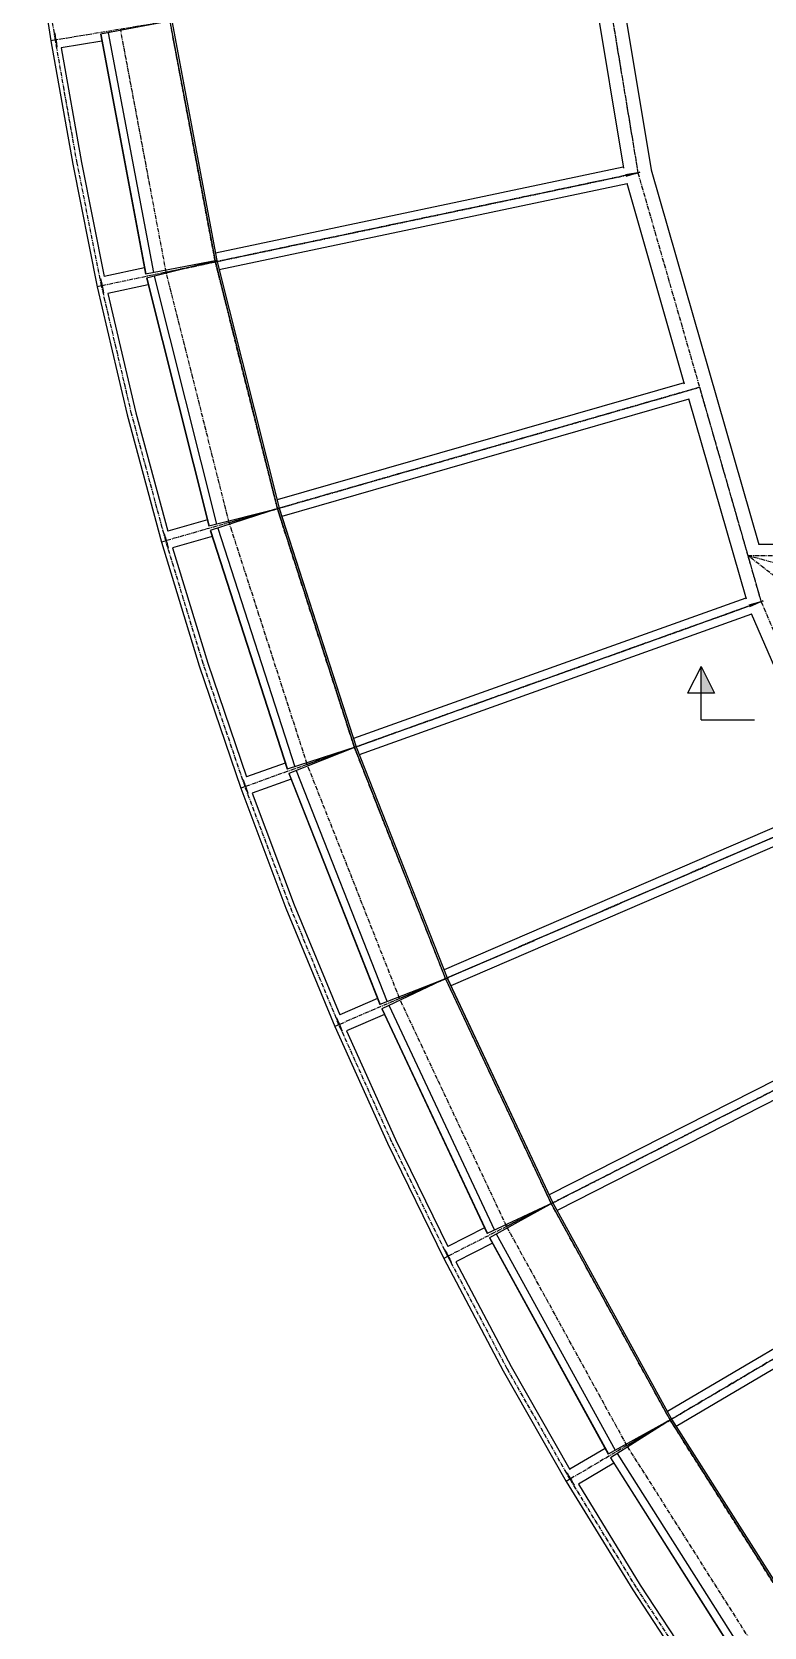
# Model space of a CAD drawing. Header units: millimetres. Extents: x 5143 to 30813, y 232 to 21408.
# Drawn here: x 5368 to 6737, y 3986 to 6969 of the extents above; entities that cross this region are included whole.
import ezdxf

# ---------------------------------------------------------------- set-up
doc = ezdxf.new("R2010")
doc.units = ezdxf.units.MM
doc.header["$LTSCALE"] = 0.25
doc.linetypes.add('CENTER', pattern=[50.8, 31.75, -6.35, 6.35, -6.35])
doc.linetypes.add('XKITLINE00', pattern=[0])

msp = doc.modelspace()

# ---------------------------------------------------------------- linework, layer by layer
at = {"color": 8, "linetype": 'CENTER'}
for p, q in [((6363.3, 7540.3), (6501.3, 6705.8)), ((6363.3, 7540.3), (6501.3, 6705.8)), ((5411.9, 6954.1), (5376.3, 7185.2)), ((6432.3, 7123.1), (5411.9, 6954.1)), ((6432.3, 7123.1), (6501.3, 6705.8)), ((5710.5, 6541.1), (5626.2, 6989.6)), ((5452.6, 6723.8), (5411.9, 6954.1)), ((5619.2, 6519.9), (5533.8, 6974.3)), ((5498.4, 6494.5), (5452.6, 6723.8)), ((6501.3, 6705.8), (5498.4, 6494.5)), ((5619.2, 6519.9), (6501.3, 6705.8)), ((6501.3, 6705.8), (6731.6, 5903.8)), ((6501.3, 6705.8), (6731.6, 5903.8)), ((6501.3, 6705.8), (6616.5, 6304.8)), ((5827.2, 6077.5), (5710.5, 6541.1)), ((5737, 6051.8), (5619.2, 6519.9)), ((5554.5, 6255.1), (5498.4, 6494.5)), ((6616.5, 6304.8), (5618.4, 6017.7)), ((5737, 6051.8), (6616.5, 6304.8)), ((6616.5, 6304.8), (6731.6, 5903.8)), ((5618.4, 6017.7), (5554.5, 6255.1)), ((5971.1, 5631.3), (5827.2, 6077.5)), ((5882.9, 5599.7), (5737, 6051.8)), ((5688.8, 5786.7), (5618.4, 6017.7)), ((6706.7, 5990.3), (7574.7, 5990.3)), ((6706.7, 5990.3), (7017.1, 5907.8)), ((6938.8, 5810.3), (6706.7, 5990.3)), ((6731.6, 5903.8), (5766.6, 5558)), ((5882.9, 5599.7), (6731.6, 5903.8)), ((6731.6, 5903.8), (7059.2, 5144.6)), ((6731.6, 5903.8), (7059.2, 5144.6)), ((6731.6, 5903.8), (6895.4, 5524.2)), ((5766.6, 5558), (5688.8, 5786.7)), ((6141.7, 5198.9), (5971.1, 5631.3)), ((6055.6, 5161.8), (5882.9, 5599.7)), ((5850.9, 5334.1), (5766.6, 5558)), ((6895.4, 5524.2), (5942.2, 5112.9)), ((6055.6, 5161.8), (6895.4, 5524.2)), ((5942.2, 5112.9), (5850.9, 5334.1)), ((6339.3, 4778.2), (6141.7, 5198.9)), ((6255.7, 4735.7), (6055.6, 5161.8)), ((7059.2, 5144.6), (6145.7, 4679.7)), ((6255.7, 4735.7), (7059.2, 5144.6)), ((6040.5, 4894.7), (5942.2, 5112.9)), ((6145.7, 4679.7), (6040.5, 4894.7)), ((6561.5, 4373.6), (6339.3, 4778.2)), ((7268.1, 4791), (6374.4, 4263.1)), ((6480.8, 4325.9), (7268.1, 4791)), ((6480.8, 4325.9), (6255.7, 4735.7)), ((6256.8, 4469.6), (6145.7, 4679.7)), ((6374.4, 4263.1), (6256.8, 4469.6)), ((6808.7, 3983.7), (6561.5, 4373.6)), ((6731.1, 3931), (6480.8, 4325.9)), ((6498.5, 4060.4), (6374.4, 4263.1)), ((6629, 3861.7), (6498.5, 4060.4))]:
    msp.add_line(p, q, dxfattribs=at)
at = {"color": 8, "linetype": 'XKITLINE00'}
for p, q in [((6407.3, 7430), (6526.1, 6711.4)), ((5368, 7184), (5403.6, 6952.8)), ((6409.6, 7104.9), (6474.1, 6714.7)), ((5629.3, 6990.2), (5496.3, 6965.2)), ((5626.2, 6989.6), (5710.5, 6541.1)), ((5629.4, 6990), (5713.6, 6541.8)), ((5629.5, 6990.2), (5713.8, 6541.8)), ((5412.9, 6954.3), (5403.6, 6952.8)), ((5412.9, 6954.3), (5403.6, 6952.8)), ((5403.6, 6952.8), (5444.4, 6722.3)), ((5410.2, 6967.8), (5410.3, 6967.5)), ((5410.3, 6967.5), (5410.7, 6965.5)), ((5410.3, 6967.2), (5410.3, 6967)), ((5410.3, 6967), (5410.8, 6965.1)), ((5410.7, 6965.5), (5411.3, 6963.1)), ((5410.8, 6965.1), (5411.3, 6962.8)), ((5411.3, 6963.1), (5411.8, 6960.4)), ((5411.3, 6962.8), (5411.8, 6960.2)), ((5411.8, 6960.4), (5412.4, 6957.4)), ((5411.8, 6960.2), (5412.4, 6957.3)), ((5412.4, 6957.4), (5412.9, 6954.3)), ((5412.4, 6957.3), (5412.9, 6954.3)), ((5412.9, 6954.3), (5413.4, 6951.2)), ((5412.9, 6954.3), (5413.3, 6951.3)), ((5413.3, 6951.3), (5413.8, 6948.4)), ((5413.4, 6951.2), (5413.8, 6948.2)), ((5498.8, 6952.1), (5423, 6939.6)), ((5496.3, 6965.2), (5580.7, 6516.6)), ((5496.8, 6965.2), (5581.1, 6516.7)), ((5510.9, 6967.9), (5595.3, 6519.4)), ((5413.8, 6948.4), (5414.1, 6945.7)), ((5413.8, 6948.2), (5414.2, 6945.4)), ((5414.1, 6945.7), (5414.4, 6943.4)), ((5414.2, 6945.4), (5414.5, 6943)), ((5414.4, 6943.4), (5414.6, 6941.4)), ((5414.5, 6943), (5414.7, 6941)), ((5414.6, 6941.4), (5414.6, 6941.3)), ((5414.7, 6941), (5414.7, 6940.6)), ((5423, 6939.6), (5460.9, 6725.4)), ((5444.4, 6722.3), (5490.1, 6492.7)), ((5460.9, 6725.4), (5503.4, 6512)), ((6473.8, 6716.5), (5711.2, 6555.8)), ((6473.8, 6716.5), (5711.2, 6555.8)), ((6480.9, 6685), (5718.2, 6524.3)), ((6480.9, 6685), (5718.2, 6524.3)), ((6505.2, 6706.5), (6478.2, 6702)), ((6505.1, 6706.9), (6478.7, 6699.3)), ((6480.4, 6686.7), (6588.1, 6311.5)), ((6496.6, 6705), (6496.7, 6704.5)), ((6496.7, 6705.1), (6496.8, 6704.5)), ((6526.1, 6711.4), (6727.3, 6010.6)), ((5713.7, 6541.7), (5580.7, 6516.6)), ((5713.6, 6541.8), (5582.4, 6508.8)), ((5710.5, 6541.1), (5827.2, 6077.5)), ((5713.7, 6541.7), (5830.2, 6078.5)), ((5713.8, 6541.8), (5830.4, 6078.5)), ((5496, 6508), (5496.1, 6507.7)), ((5496.1, 6507.7), (5496.7, 6505.8)), ((5496.2, 6507.4), (5496.2, 6507.3)), ((5496.2, 6507.3), (5496.8, 6505.4)), ((5496.7, 6505.8), (5497.3, 6503.4)), ((5496.8, 6505.4), (5497.4, 6503.1)), ((5497.3, 6503.4), (5498, 6500.7)), ((5497.4, 6503.1), (5498, 6500.5)), ((5578.6, 6527.9), (5503.4, 6512)), ((5582.4, 6508.8), (5699, 6045.3)), ((5582.9, 6508.9), (5699.5, 6045.4)), ((5596.8, 6512.4), (5713.5, 6048.9)), ((5498.4, 6494.5), (5490.1, 6492.7)), ((5498.4, 6494.5), (5490.1, 6492.7)), ((5490.1, 6492.7), (5546.3, 6253)), ((5497.4, 6494.3), (5497.4, 6494.2)), ((5497.4, 6494.2), (5497.4, 6494.2)), ((5498, 6500.7), (5498.7, 6497.7)), ((5498, 6500.5), (5498.7, 6497.6)), ((5499.3, 6494.7), (5498.4, 6494.5)), ((5499.3, 6494.7), (5498.4, 6494.5)), ((5498.7, 6497.7), (5499.4, 6494.7)), ((5498.7, 6497.6), (5499.3, 6494.7)), ((5499.3, 6494.7), (5499.9, 6491.7)), ((5499.4, 6494.7), (5500, 6491.6)), ((5499.9, 6491.7), (5500.5, 6488.8)), ((5500, 6491.6), (5500.5, 6488.6)), ((5500.5, 6488.8), (5500.9, 6486.1)), ((5500.5, 6488.6), (5501, 6485.8)), ((5500.9, 6486.1), (5501.3, 6483.8)), ((5501, 6485.8), (5501.4, 6483.4)), ((5501.3, 6483.8), (5501.6, 6481.9)), ((5501.4, 6483.4), (5501.7, 6481.4)), ((5501.6, 6481.9), (5501.6, 6481.7)), ((5501.7, 6481.4), (5501.7, 6481.1)), ((5585.5, 6496.3), (5510.3, 6480.5)), ((5510.3, 6480.5), (5562.6, 6257.1)), ((6587.6, 6313.3), (5826.4, 6094.3)), ((6587.6, 6313.3), (5826.4, 6094.3)), ((6596.5, 6282.3), (5835.3, 6063.3)), ((6596.5, 6282.3), (5835.3, 6063.3)), ((6596, 6284.1), (6703.6, 5909)), ((5546.3, 6253), (5610.3, 6015.3)), ((5562.6, 6257.1), (5622.2, 6035.5)), ((5696.1, 6056.8), (5622.2, 6035.6)), ((5830.3, 6078.3), (5699, 6045.3)), ((5830.2, 6078.5), (5701.4, 6037)), ((5827.2, 6077.5), (5971.1, 5631.3)), ((5830.3, 6078.3), (5974.2, 5632.5)), ((5830.4, 6078.5), (5974.3, 5632.4)), ((5615.1, 6031), (5615.2, 6030.7)), ((5615.2, 6030.7), (5615.9, 6028.8)), ((5615.2, 6030.4), (5615.3, 6030.3)), ((5615.3, 6030.3), (5616, 6028.4)), ((5615.9, 6028.8), (5616.7, 6026.5)), ((5616, 6028.4), (5616.7, 6026.2)), ((5616.7, 6026.5), (5617.5, 6023.9)), ((5616.7, 6026.2), (5617.6, 6023.6)), ((5705, 6025.8), (5631.1, 6004.5)), ((5701.4, 6037), (5845.4, 5590.7)), ((5701.9, 6037.1), (5845.9, 5590.9)), ((5715.6, 6041.5), (5859.6, 5595.3)), ((5619.3, 6017.9), (5610.3, 6015.3)), ((5619.3, 6017.9), (5610.3, 6015.3)), ((5610.3, 6015.3), (5680.8, 5784.1)), ((5617.5, 6023.9), (5618.4, 6021)), ((5617.6, 6023.6), (5618.4, 6020.8)), ((5618.4, 6021), (5619.3, 6017.9)), ((5618.4, 6020.8), (5619.3, 6017.9)), ((5619.3, 6017.9), (5620.2, 6014.9)), ((5619.3, 6017.9), (5620.1, 6015)), ((5620.1, 6015), (5620.9, 6012.2)), ((5620.2, 6014.9), (5621, 6012)), ((5620.9, 6012.2), (5621.5, 6009.5)), ((5621, 6012), (5621.6, 6009.3)), ((5621.5, 6009.5), (5622.1, 6007.2)), ((5621.6, 6009.3), (5622.2, 6006.9)), ((5622.1, 6007.2), (5622.5, 6005.3)), ((5622.2, 6006.9), (5622.6, 6004.9)), ((5622.5, 6005.3), (5622.5, 6005.2)), ((5622.6, 6004.9), (5622.7, 6004.6)), ((5631.1, 6004.6), (5696.8, 5789.2)), ((7574.7, 6010.6), (6726.8, 6010.6)), ((6703.2, 5910.7), (5969.3, 5647.8)), ((6703.2, 5910.7), (5969.4, 5647.8)), ((6714, 5880.4), (5980.2, 5617.5)), ((6714, 5880.3), (5980.2, 5617.4)), ((6735.4, 5904.9), (6709, 5897.3)), ((6735.2, 5905.3), (6710, 5894.5)), ((6713.3, 5882), (6866.4, 5527.2)), ((6726.9, 5902.4), (6727.1, 5901.9)), ((6727.1, 5902.5), (6727.3, 5901.9)), ((6728, 5902.7), (6727.9, 5902.2)), ((6728.6, 5902.9), (6728.6, 5902.5)), ((5696.8, 5789.2), (5769.4, 5576.1)), ((5680.8, 5784.1), (5758.7, 5555.2)), ((5974.2, 5632.3), (5845.4, 5590.7)), ((5974.1, 5632.5), (5848.2, 5582.8)), ((5971.1, 5631.3), (6141.7, 5198.9)), ((5974.2, 5632.3), (6144.6, 5200.3)), ((5974.3, 5632.4), (6144.8, 5200.3)), ((5841.7, 5602.1), (5769.3, 5576.2)), ((5848.2, 5582.8), (6018.8, 5150.5)), ((5848.7, 5583), (6019.2, 5150.6)), ((5862.1, 5588.3), (6032.6, 5155.9)), ((5767.6, 5558.4), (5758.7, 5555.2)), ((5767.6, 5558.4), (5758.7, 5555.2)), ((5758.7, 5555.2), (5843.1, 5331)), ((5762.5, 5571.2), (5762.6, 5570.9)), ((5762.6, 5570.9), (5763.5, 5569)), ((5762.7, 5570.6), (5762.8, 5570.4)), ((5762.8, 5570.4), (5763.6, 5568.7)), ((5763.5, 5569), (5764.4, 5566.8)), ((5763.6, 5568.7), (5764.5, 5566.5)), ((5764.4, 5566.8), (5765.4, 5564.2)), ((5764.5, 5566.5), (5765.5, 5564)), ((5765.4, 5564.2), (5766.5, 5561.3)), ((5765.5, 5564), (5766.5, 5561.2)), ((5766.5, 5561.3), (5767.6, 5558.4)), ((5766.5, 5561.2), (5767.6, 5558.4)), ((5767.6, 5558.4), (5768.6, 5555.4)), ((5767.6, 5558.4), (5768.6, 5555.5)), ((5768.6, 5555.5), (5769.5, 5552.7)), ((5768.6, 5555.4), (5769.6, 5552.5)), ((5769.5, 5552.7), (5770.3, 5550.2)), ((5769.6, 5552.5), (5770.5, 5549.9)), ((5770.3, 5550.2), (5771, 5547.9)), ((5770.5, 5549.9), (5771.2, 5547.5)), ((5852.6, 5571.7), (5780.2, 5545.8)), ((5771, 5547.9), (5771.5, 5546)), ((5771.2, 5547.5), (5771.7, 5545.6)), ((5771.5, 5546), (5771.6, 5545.9)), ((5771.7, 5545.6), (5771.8, 5545.3)), ((5780.2, 5545.8), (5858.7, 5337.2)), ((6865.7, 5528.9), (6138.8, 5215.3)), ((6865.7, 5528.9), (6138.9, 5215.3)), ((6878.4, 5499.3), (6151.6, 5185.7)), ((6878.5, 5499.3), (6151.6, 5185.7)), ((5843.1, 5331), (5934.5, 5109.6)), ((5858.7, 5337.2), (5943.8, 5131.1)), ((6144.7, 5200.1), (6018.8, 5150.5)), ((6144.6, 5200.3), (6022.1, 5142.8)), ((6141.7, 5198.9), (6339.3, 4778.2)), ((6144.7, 5200.1), (6342.1, 4779.8)), ((6144.8, 5200.3), (6342.3, 4779.8)), ((6014.4, 5161.6), (5943.8, 5131.1)), ((6027.2, 5131.9), (5956.6, 5101.5)), ((6022.1, 5142.8), (6219.7, 4722.1)), ((6022.5, 5143), (6220.1, 4722.3)), ((6035.5, 5149.1), (6233.1, 4728.4)), ((7030.1, 5147.9), (6335.4, 4794.4)), ((7030.1, 5147.9), (6335.4, 4794.4)), ((5943.1, 5113.3), (5934.5, 5109.6)), ((5943.1, 5113.3), (5934.5, 5109.6)), ((5934.5, 5109.6), (6032.9, 4891.1)), ((5937.3, 5125.7), (5937.4, 5125.4)), ((5937.4, 5125.4), (5938.4, 5123.6)), ((5937.5, 5125.1), (5937.6, 5125)), ((5937.6, 5125), (5938.5, 5123.3)), ((5938.4, 5123.6), (5939.4, 5121.4)), ((5938.5, 5123.3), (5939.5, 5121.2)), ((5939.4, 5121.4), (5940.6, 5118.9)), ((5939.5, 5121.2), (5940.7, 5118.7)), ((5940.6, 5118.9), (5941.9, 5116.2)), ((5940.7, 5118.7), (5941.9, 5116.1)), ((5941.9, 5116.2), (5943.2, 5113.3)), ((5941.9, 5116.1), (5943.1, 5113.3)), ((5943.1, 5113.3), (5944.3, 5110.5)), ((5943.2, 5113.3), (5944.4, 5110.4)), ((5944.3, 5110.5), (5945.4, 5107.8)), ((5944.4, 5110.4), (5945.5, 5107.6)), ((5945.4, 5107.8), (5946.4, 5105.2)), ((5945.5, 5107.6), (5946.6, 5105)), ((5946.4, 5105.2), (5947.2, 5103)), ((5946.6, 5105), (5947.4, 5102.7)), ((5947.2, 5103), (5947.9, 5101.2)), ((5947.4, 5102.7), (5948.1, 5100.8)), ((5947.9, 5101.2), (5947.9, 5101)), ((5956.6, 5101.5), (6048.1, 4898.3)), ((7044.7, 5119.1), (6350, 4765.6)), ((7044.7, 5119.1), (6350, 4765.6)), ((5948.1, 5100.8), (5948.2, 5100.5)), ((6048.1, 4898.3), (6146.1, 4698)), ((6032.9, 4891.1), (6138.2, 4675.9)), ((6342.2, 4779.6), (6219.7, 4722.1)), ((6342.1, 4779.8), (6223.5, 4714.6)), ((6339.3, 4778.2), (6561.5, 4373.6)), ((6342.2, 4779.6), (6564.2, 4375.3)), ((6342.3, 4779.8), (6564.4, 4375.3)), ((7238, 4792), (6556.6, 4389.4)), ((7238, 4792), (6556.6, 4389.5)), ((7254.4, 4764.2), (6573, 4361.7)), ((7254.4, 4764.2), (6573, 4361.6)), ((6214.6, 4732.9), (6146, 4698)), ((6223.5, 4714.6), (6445.7, 4310)), ((6223.9, 4714.9), (6446.1, 4310.2)), ((6236.5, 4721.8), (6458.7, 4317.1)), ((6139.9, 4692.2), (6140.1, 4692)), ((6140.1, 4692), (6141.1, 4690.2)), ((6140.2, 4691.7), (6140.3, 4691.5)), ((6140.3, 4691.5), (6141.3, 4689.9)), ((6141.1, 4690.2), (6142.3, 4688.1)), ((6141.3, 4689.9), (6142.4, 4687.8)), ((6142.3, 4688.1), (6143.7, 4685.7)), ((6142.4, 4687.8), (6143.8, 4685.5)), ((6143.7, 4685.7), (6145.1, 4683)), ((6143.8, 4685.5), (6145.1, 4682.9)), ((6229.2, 4704.1), (6160.7, 4669.3)), ((6146.5, 4680.2), (6138.2, 4675.9)), ((6146.5, 4680.2), (6138.2, 4675.9)), ((6138.2, 4675.9), (6249.4, 4465.6)), ((6145.1, 4683), (6146.6, 4680.2)), ((6145.1, 4682.9), (6146.5, 4680.2)), ((6146.5, 4680.2), (6147.9, 4677.5)), ((6146.6, 4680.2), (6148, 4677.4)), ((6147.9, 4677.5), (6149.2, 4674.8)), ((6148, 4677.4), (6149.3, 4674.6)), ((6149.2, 4674.8), (6150.3, 4672.4)), ((6149.3, 4674.6), (6150.5, 4672.1)), ((6150.3, 4672.4), (6151.3, 4670.2)), ((6150.5, 4672.1), (6151.5, 4669.9)), ((6151.3, 4670.2), (6152, 4668.4)), ((6151.5, 4669.9), (6152.2, 4668)), ((6152, 4668.4), (6152.1, 4668.3)), ((6152.2, 4668), (6152.4, 4667.7)), ((6160.7, 4669.3), (6264.1, 4473.7)), ((6249.4, 4465.6), (6367.2, 4258.8)), ((6264.1, 4473.7), (6373.7, 4281.3)), ((6564.3, 4375.1), (6445.7, 4310)), ((6564.2, 4375.3), (6449.9, 4302.8)), ((6561.5, 4373.6), (6808.7, 3983.7)), ((6564.3, 4375.1), (6811.3, 3985.6)), ((6564.4, 4375.3), (6811.5, 3985.6)), ((6439.9, 4320.5), (6373.7, 4281.4)), ((6449.9, 4302.8), (6697.1, 3912.9)), ((6450.3, 4303.1), (6697.5, 3913.2)), ((6462.4, 4310.8), (6709.7, 3920.9)), ((6367.9, 4275.2), (6368.1, 4274.9)), ((6368.1, 4274.9), (6369.2, 4273.3)), ((6368.2, 4274.7), (6368.3, 4274.5)), ((6368.3, 4274.5), (6369.4, 4272.9)), ((6369.2, 4273.3), (6370.6, 4271.2)), ((6369.4, 4272.9), (6370.7, 4271)), ((6370.6, 4271.2), (6372.1, 4268.9)), ((6370.7, 4271), (6372.2, 4268.7)), ((6372.1, 4268.9), (6373.7, 4266.3)), ((6372.2, 4268.7), (6373.7, 4266.2)), ((6373.7, 4266.3), (6375.3, 4263.6)), ((6373.7, 4266.2), (6375.3, 4263.6)), ((6456.3, 4292.7), (6390.1, 4253.6)), ((6375.3, 4263.6), (6367.2, 4258.8)), ((6375.3, 4263.6), (6367.2, 4258.8)), ((6367.2, 4258.8), (6491.5, 4055.9)), ((6375.3, 4263.6), (6376.9, 4260.9)), ((6375.3, 4263.6), (6376.8, 4260.9)), ((6376.8, 4260.9), (6378.2, 4258.4)), ((6376.9, 4260.9), (6378.4, 4258.2)), ((6378.2, 4258.4), (6379.5, 4256)), ((6378.4, 4258.2), (6379.7, 4255.8)), ((6379.5, 4256), (6380.6, 4253.9)), ((6379.7, 4255.8), (6380.9, 4253.6)), ((6380.6, 4253.9), (6381.5, 4252.2)), ((6380.9, 4253.6), (6381.8, 4251.8)), ((6381.5, 4252.2), (6381.6, 4252)), ((6381.8, 4251.8), (6381.9, 4251.5)), ((6390.1, 4253.6), (6505.6, 4064.9)), ((6505.6, 4064.9), (6624.8, 3883.3)), ((6491.5, 4055.9), (6622, 3856.9))]:
    msp.add_line(p, q, dxfattribs=at)
at = {"color": 30, "linetype": 'XKITLINE00'}
for p, q in [((6619.3, 5782.9), (6594.3, 5732.9)), ((6619.3, 5782.9), (6644.3, 5732.9)), ((6644.3, 5732.9), (6594.3, 5732.9))]:
    msp.add_line(p, q, dxfattribs=at)
at = {"color": 2, "linetype": 'XKITLINE00'}
for q in [(6619.3, 5782.9), (6719.3, 5682.9)]:
    msp.add_line((6619.3, 5682.9), q, dxfattribs=at)
at = {"color": 8, "linetype": 'XKITLINE00'}
for centre in [(5411.9, 6954.1), (5411.9, 6954.1), (5411.9, 6954.1), (5452.6, 6723.8), (5452.6, 6723.8), (6501.3, 6705.8), (6501.3, 6705.8), (6501.3, 6705.8), (6501.3, 6705.8), (6501.3, 6705.8), (6501.3, 6705.8), (6501.3, 6705.8), (6501.3, 6705.8), (6501.3, 6705.8), (6501.3, 6705.8), (5710.5, 6541.1), (5710.5, 6541.1), (5619.2, 6519.9), (5619.2, 6519.9), (5619.2, 6519.9), (5498.4, 6494.5), (5498.4, 6494.5), (5498.4, 6494.5), (6616.5, 6304.8), (6616.5, 6304.8), (6616.5, 6304.8), (6616.5, 6304.8), (6616.5, 6304.8), (5554.5, 6255.1), (5554.5, 6255.1), (5827.2, 6077.5), (5827.2, 6077.5), (5737, 6051.8), (5737, 6051.8), (5737, 6051.8), (5618.4, 6017.7), (5618.4, 6017.7), (5618.4, 6017.7), (6706.7, 5990.3), (6706.7, 5990.3), (6706.7, 5990.3), (6731.6, 5903.8), (6731.6, 5903.8), (6731.6, 5903.8), (6731.6, 5903.8), (6731.6, 5903.8), (6731.6, 5903.8), (6731.6, 5903.8), (6731.6, 5903.8), (6731.6, 5903.8), (6731.6, 5903.8), (5688.8, 5786.7), (5688.8, 5786.7), (5971.1, 5631.3), (5971.1, 5631.3), (5882.9, 5599.7), (5882.9, 5599.7), (5882.9, 5599.7), (5766.6, 5558), (5766.6, 5558), (5766.6, 5558), (5850.9, 5334.1), (5850.9, 5334.1), (6141.7, 5198.9), (6141.7, 5198.9), (6055.6, 5161.8), (6055.6, 5161.8), (6055.6, 5161.8), (5942.2, 5112.9), (5942.2, 5112.9), (5942.2, 5112.9), (6040.5, 4894.7), (6040.5, 4894.7), (6339.3, 4778.2), (6339.3, 4778.2), (6255.7, 4735.7), (6255.7, 4735.7), (6255.7, 4735.7), (6145.7, 4679.7), (6145.7, 4679.7), (6145.7, 4679.7), (6256.8, 4469.6), (6256.8, 4469.6), (6561.5, 4373.6), (6561.5, 4373.6), (6480.8, 4325.9), (6480.8, 4325.9), (6480.8, 4325.9), (6374.4, 4263.1), (6374.4, 4263.1), (6374.4, 4263.1), (6498.5, 4060.4), (6498.5, 4060.4)]:
    msp.add_circle(centre, 0.05, dxfattribs=at)
at = {"color": 30, "linetype": 'Continuous'}
msp.add_solid([(6644.3, 5732.9), (6619.3, 5782.9), (6644.3, 5732.9), (6619.3, 5732.9)], dxfattribs=at)

doc.saveas('drawing.dxf')
